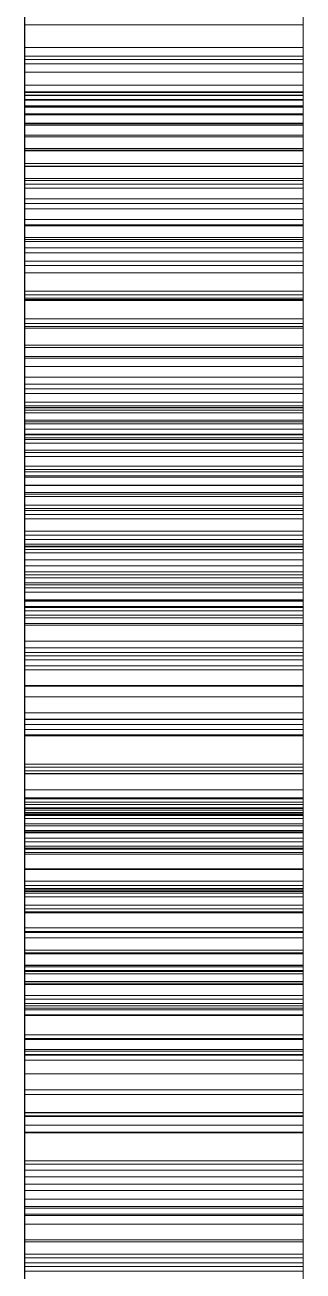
# Paper-space layout '01_三视图' of a CAD drawing. Header units: millimetres. Extents: x 8 to 451, y 8 to 289.
# Drawn here: x 157.5 to 157.64, y 93.414 to 94.04 of the extents above; entities that cross this region are included whole.
import ezdxf

# ---------------------------------------------------------------- set-up
doc = ezdxf.new("R2010")
doc.units = ezdxf.units.MM
doc.linetypes.add('WP_HIDDEN', pattern=[2.3, 1.5, -0.8])
doc.layers.add('HIDDEN', color=7, linetype='WP_HIDDEN', lineweight=13)
doc.layers.add('VISIBLE', color=7, linetype='CONTINUOUS', lineweight=25)

psp = doc.layouts.new('01_三视图')

# ---------------------------------------------------------------- linework, layer by layer
at = {"layer": 'HIDDEN'}
for points in [[(157.5, 93.42949), (157.5, 94.22107)], [(157.64, 94.22107), (157.64, 93.42949)], [(157.5, 94.20771), (157.5, 93.41612)], [(157.64, 93.41612), (157.64, 94.20771)], [(157.5, 94.02433), (157.5, 94.07425)], [(157.64, 94.07425), (157.64, 94.02433)], [(157.5, 94.04648), (157.5, 94.0287)], [(157.64, 94.0287), (157.64, 94.04648)], [(157.5, 94.0432), (157.5, 94.02044)], [(157.5, 94.01629), (157.5, 94.04003)], [(157.5, 94.04003), (157.64, 94.04003)], [(157.64, 94.02044), (157.64, 94.0432)], [(157.64, 94.04003), (157.64, 94.01629)], [(157.5, 94.0287), (157.5, 94.00969)], [(157.5, 94.0287), (157.64, 94.0287)], [(157.64, 94.00969), (157.64, 94.0287)], [(157.5, 93.97699), (157.5, 94.02433)], [(157.5, 94.02433), (157.64, 94.02433)], [(157.5, 93.45419), (157.5, 94.0227)], [(157.5, 94.0227), (157.64, 94.0227)], [(157.64, 94.02433), (157.64, 93.97699)], [(157.64, 94.0227), (157.64, 93.45419)], [(157.5, 94.02044), (157.5, 93.99865)], [(157.5, 94.02044), (157.64, 94.02044)], [(157.5, 93.99058), (157.5, 94.01629)], [(157.5, 94.01629), (157.64, 94.01629)], [(157.64, 93.99865), (157.64, 94.02044)], [(157.64, 94.01629), (157.64, 93.99058)], [(157.5, 94.00969), (157.5, 93.98971)], [(157.5, 94.00969), (157.64, 94.00969)], [(157.64, 93.98971), (157.64, 94.00969)], [(157.5, 94.00648), (157.5, 94.00604)], [(157.5, 94.00648), (157.64, 94.00648)], [(157.5, 94.00602), (157.5, 94.00648)], [(157.5, 94.00604), (157.5, 94.0047)], [(157.5, 94.00604), (157.64, 94.00604)], [(157.5, 94.00602), (157.64, 94.00602)], [(157.5, 94.00463), (157.5, 94.00602)], [(157.5, 94.0047), (157.5, 94.00247)], [(157.5, 94.0047), (157.64, 94.0047)], [(157.5, 94.00463), (157.64, 94.00463)], [(157.5, 94.0023), (157.5, 94.00463)], [(157.5, 94.00247), (157.5, 93.99935)], [(157.5, 94.00247), (157.64, 94.00247)], [(157.5, 94.0023), (157.64, 94.0023)], [(157.5, 93.99905), (157.5, 94.0023)], [(157.64, 94.00604), (157.64, 94.00648)], [(157.64, 94.00648), (157.64, 94.00602)], [(157.64, 94.0047), (157.64, 94.00604)], [(157.64, 94.00602), (157.64, 94.00463)], [(157.64, 94.00247), (157.64, 94.0047)], [(157.64, 94.00463), (157.64, 94.0023)], [(157.64, 93.99935), (157.64, 94.00247)], [(157.64, 94.0023), (157.64, 93.99905)], [(157.5, 93.99935), (157.5, 93.99534)], [(157.5, 93.99935), (157.64, 93.99935)], [(157.5, 93.99905), (157.64, 93.99905)], [(157.5, 93.99487), (157.5, 93.99905)], [(157.5, 93.99865), (157.5, 93.97783)], [(157.5, 93.99865), (157.64, 93.99865)], [(157.64, 93.99534), (157.64, 93.99935)], [(157.64, 93.99905), (157.64, 93.99487)], [(157.64, 93.97783), (157.64, 93.99865)], [(157.5, 93.99534), (157.5, 93.99044)], [(157.5, 93.99534), (157.64, 93.99534)], [(157.5, 93.99487), (157.64, 93.99487)], [(157.5, 93.98976), (157.5, 93.99487)], [(157.5, 93.96289), (157.5, 93.99058)], [(157.5, 93.99058), (157.64, 93.99058)], [(157.5, 93.99044), (157.5, 93.98464)], [(157.5, 93.99044), (157.64, 93.99044)], [(157.5, 93.98976), (157.64, 93.98976)], [(157.5, 93.98372), (157.5, 93.98976)], [(157.5, 93.98971), (157.5, 93.96902)], [(157.5, 93.98971), (157.64, 93.98971)], [(157.64, 93.99044), (157.64, 93.99534)], [(157.64, 93.99487), (157.64, 93.98976)], [(157.64, 93.99058), (157.64, 93.96289)], [(157.64, 93.98464), (157.64, 93.99044)], [(157.64, 93.98976), (157.64, 93.98372)], [(157.64, 93.96902), (157.64, 93.98971)], [(157.5, 93.98464), (157.5, 93.97796)], [(157.5, 93.98464), (157.64, 93.98464)], [(157.5, 93.98372), (157.64, 93.98372)], [(157.5, 93.97675), (157.5, 93.98372)], [(157.64, 93.97796), (157.64, 93.98464)], [(157.64, 93.98372), (157.64, 93.97675)], [(157.5, 93.97796), (157.5, 93.97038)], [(157.5, 93.97796), (157.64, 93.97796)], [(157.5, 93.97783), (157.5, 93.95799)], [(157.5, 93.97783), (157.64, 93.97783)], [(157.64, 93.97038), (157.64, 93.97796)], [(157.64, 93.95799), (157.64, 93.97783)], [(157.5, 93.93223), (157.5, 93.97699)], [(157.5, 93.97699), (157.64, 93.97699)], [(157.5, 93.97675), (157.64, 93.97675)], [(157.5, 93.96886), (157.5, 93.97675)], [(157.64, 93.97699), (157.64, 93.93223)], [(157.64, 93.97675), (157.64, 93.96886)], [(157.5, 93.97038), (157.5, 93.96191)], [(157.5, 93.97038), (157.64, 93.97038)], [(157.5, 93.96902), (157.5, 93.94762)], [(157.5, 93.96902), (157.64, 93.96902)], [(157.5, 93.96886), (157.64, 93.96886)], [(157.5, 93.96003), (157.5, 93.96886)], [(157.64, 93.96191), (157.64, 93.97038)], [(157.64, 93.94762), (157.64, 93.96902)], [(157.64, 93.96886), (157.64, 93.96003)], [(157.5, 93.93322), (157.5, 93.96289)], [(157.5, 93.96289), (157.64, 93.96289)], [(157.5, 93.96191), (157.5, 93.95255)], [(157.5, 93.96191), (157.64, 93.96191)], [(157.5, 93.96003), (157.64, 93.96003)], [(157.5, 93.95027), (157.5, 93.96003)], [(157.64, 93.96289), (157.64, 93.93322)], [(157.64, 93.95255), (157.64, 93.96191)], [(157.64, 93.96003), (157.64, 93.95027)], [(157.5, 93.95799), (157.5, 93.93913)], [(157.5, 93.95799), (157.64, 93.95799)], [(157.5, 93.95255), (157.5, 93.94229)], [(157.5, 93.95255), (157.64, 93.95255)], [(157.64, 93.93913), (157.64, 93.95799)], [(157.64, 93.94229), (157.64, 93.95255)], [(157.5, 93.95027), (157.64, 93.95027)], [(157.5, 93.93959), (157.5, 93.95027)], [(157.5, 93.94762), (157.5, 93.9255)], [(157.5, 93.94762), (157.64, 93.94762)], [(157.64, 93.95027), (157.64, 93.93959)], [(157.64, 93.9255), (157.64, 93.94762)], [(157.5, 93.94229), (157.5, 93.93115)], [(157.5, 93.94229), (157.64, 93.94229)], [(157.5, 93.93959), (157.64, 93.93959)], [(157.5, 93.92798), (157.5, 93.93959)], [(157.64, 93.93115), (157.64, 93.94229)], [(157.64, 93.93959), (157.64, 93.92798)], [(157.5, 93.93913), (157.5, 93.92124)], [(157.5, 93.93913), (157.64, 93.93913)], [(157.5, 93.90158), (157.5, 93.93322)], [(157.5, 93.93322), (157.64, 93.93322)], [(157.64, 93.92124), (157.64, 93.93913)], [(157.64, 93.93322), (157.64, 93.90158)], [(157.5, 93.89006), (157.5, 93.93223)], [(157.5, 93.93223), (157.64, 93.93223)], [(157.5, 93.93115), (157.5, 93.91911)], [(157.5, 93.93115), (157.64, 93.93115)], [(157.5, 93.92798), (157.64, 93.92798)], [(157.5, 93.91543), (157.5, 93.92798)], [(157.64, 93.93223), (157.64, 93.89006)], [(157.64, 93.91911), (157.64, 93.93115)], [(157.64, 93.92798), (157.64, 93.91543)], [(157.5, 93.9255), (157.5, 93.90267)], [(157.5, 93.9255), (157.64, 93.9255)], [(157.5, 93.92124), (157.5, 93.90433)], [(157.5, 93.92124), (157.64, 93.92124)], [(157.64, 93.90267), (157.64, 93.9255)], [(157.64, 93.90433), (157.64, 93.92124)], [(157.5, 93.91911), (157.5, 93.90619)], [(157.5, 93.91911), (157.64, 93.91911)], [(157.5, 93.91543), (157.64, 93.91543)], [(157.5, 93.90196), (157.5, 93.91543)], [(157.64, 93.90619), (157.64, 93.91911)], [(157.64, 93.91543), (157.64, 93.90196)], [(157.5, 93.90619), (157.5, 93.89237)], [(157.5, 93.90619), (157.64, 93.90619)], [(157.5, 93.90433), (157.5, 93.88839)], [(157.5, 93.90433), (157.64, 93.90433)], [(157.5, 93.90267), (157.5, 93.87913)], [(157.5, 93.90267), (157.64, 93.90267)], [(157.5, 93.90196), (157.64, 93.90196)], [(157.5, 93.88756), (157.5, 93.90196)], [(157.64, 93.89237), (157.64, 93.90619)], [(157.64, 93.88839), (157.64, 93.90433)], [(157.64, 93.87913), (157.64, 93.90267)], [(157.64, 93.90196), (157.64, 93.88756)], [(157.5, 93.86839), (157.5, 93.90158)], [(157.5, 93.90158), (157.64, 93.90158)], [(157.64, 93.90158), (157.64, 93.86839)], [(157.5, 93.89237), (157.64, 93.89237)], [(157.5, 93.89237), (157.5, 93.87787)], [(157.5, 93.85048), (157.5, 93.89006)], [(157.5, 93.89006), (157.64, 93.89006)], [(157.64, 93.87787), (157.64, 93.89237)], [(157.64, 93.89006), (157.64, 93.85048)], [(157.5, 93.88839), (157.5, 93.87343)], [(157.5, 93.88839), (157.64, 93.88839)], [(157.5, 93.88756), (157.64, 93.88756)], [(157.5, 93.87252), (157.5, 93.88756)], [(157.64, 93.87343), (157.64, 93.88839)], [(157.64, 93.88756), (157.64, 93.87252)], [(157.5, 93.87913), (157.5, 93.85487)], [(157.5, 93.87913), (157.64, 93.87913)], [(157.5, 93.87787), (157.5, 93.86293)], [(157.5, 93.87787), (157.64, 93.87787)], [(157.64, 93.85487), (157.64, 93.87913)], [(157.64, 93.86293), (157.64, 93.87787)], [(157.5, 93.87343), (157.5, 93.85944)], [(157.5, 93.87343), (157.64, 93.87343)], [(157.5, 93.87252), (157.64, 93.87252)], [(157.5, 93.85711), (157.5, 93.87252)], [(157.64, 93.85944), (157.64, 93.87343)], [(157.64, 93.87252), (157.64, 93.85711)], [(157.5, 93.83411), (157.5, 93.86839)], [(157.5, 93.86839), (157.64, 93.86839)], [(157.64, 93.86839), (157.64, 93.83411)], [(157.5, 93.86293), (157.5, 93.84753)], [(157.5, 93.86293), (157.64, 93.86293)], [(157.5, 93.85944), (157.5, 93.84643)], [(157.5, 93.85944), (157.64, 93.85944)], [(157.64, 93.84753), (157.64, 93.86293)], [(157.64, 93.84643), (157.64, 93.85944)], [(157.5, 93.85711), (157.64, 93.85711)], [(157.5, 93.84135), (157.5, 93.85711)], [(157.5, 93.85487), (157.5, 93.8299)], [(157.5, 93.85487), (157.64, 93.85487)], [(157.64, 93.85711), (157.64, 93.84135)], [(157.64, 93.8299), (157.64, 93.85487)], [(157.5, 93.83166), (157.5, 93.85048)], [(157.5, 93.85048), (157.64, 93.85048)], [(157.5, 93.84861), (157.5, 93.65167)], [(157.5, 93.84772), (157.5, 93.84861)], [(157.5, 93.84861), (157.64, 93.84861)], [(157.5, 93.84506), (157.5, 93.84772)], [(157.5, 93.84772), (157.64, 93.84772)], [(157.5, 93.84753), (157.5, 93.83168)], [(157.5, 93.84753), (157.64, 93.84753)], [(157.5, 93.84643), (157.5, 93.8344)], [(157.5, 93.84643), (157.64, 93.84643)], [(157.64, 93.85048), (157.64, 93.83166)], [(157.64, 93.84861), (157.64, 93.84772)], [(157.64, 93.65167), (157.64, 93.84861)], [(157.64, 93.84772), (157.64, 93.84506)], [(157.64, 93.83168), (157.64, 93.84753)], [(157.64, 93.8344), (157.64, 93.84643)], [(157.5, 93.84061), (157.5, 93.84506)], [(157.5, 93.84506), (157.64, 93.84506)], [(157.5, 93.84135), (157.64, 93.84135)], [(157.5, 93.82522), (157.5, 93.84135)], [(157.5, 93.8344), (157.5, 93.84061)], [(157.5, 93.84061), (157.64, 93.84061)], [(157.5, 93.84049), (157.5, 93.64355)], [(157.5, 93.8396), (157.5, 93.84049)], [(157.5, 93.84049), (157.64, 93.84049)], [(157.5, 93.83693), (157.5, 93.8396)], [(157.5, 93.8396), (157.64, 93.8396)], [(157.64, 93.84506), (157.64, 93.84061)], [(157.64, 93.84135), (157.64, 93.82522)], [(157.64, 93.84061), (157.64, 93.8344)], [(157.64, 93.84049), (157.64, 93.8396)], [(157.64, 93.64355), (157.64, 93.84049)], [(157.64, 93.8396), (157.64, 93.83693)], [(157.5, 93.83249), (157.5, 93.83693)], [(157.5, 93.83693), (157.64, 93.83693)], [(157.5, 93.8344), (157.5, 93.82321)], [(157.5, 93.8264), (157.5, 93.8344)], [(157.5, 93.8344), (157.64, 93.8344)], [(157.5, 93.79872), (157.5, 93.83411)], [(157.5, 93.83411), (157.64, 93.83411)], [(157.64, 93.83693), (157.64, 93.83249)], [(157.64, 93.82321), (157.64, 93.8344)], [(157.64, 93.8344), (157.64, 93.8264)], [(157.64, 93.83411), (157.64, 93.79872)], [(157.5, 93.82628), (157.5, 93.83249)], [(157.5, 93.83249), (157.64, 93.83249)], [(157.5, 93.83168), (157.5, 93.81537)], [(157.5, 93.83168), (157.64, 93.83168)], [(157.5, 93.81348), (157.5, 93.83166)], [(157.5, 93.83166), (157.64, 93.83166)], [(157.5, 93.8299), (157.5, 93.80422)], [(157.5, 93.8299), (157.64, 93.8299)], [(157.64, 93.83249), (157.64, 93.82628)], [(157.64, 93.81537), (157.64, 93.83168)], [(157.64, 93.83166), (157.64, 93.81348)], [(157.64, 93.80422), (157.64, 93.8299)], [(157.5, 93.81663), (157.5, 93.8264)], [(157.5, 93.8264), (157.64, 93.8264)], [(157.5, 93.81828), (157.5, 93.82628)], [(157.5, 93.82628), (157.64, 93.82628)], [(157.5, 93.82522), (157.64, 93.82522)], [(157.5, 93.80874), (157.5, 93.82522)], [(157.5, 93.82321), (157.5, 93.81275)], [(157.5, 93.82321), (157.64, 93.82321)], [(157.64, 93.8264), (157.64, 93.81663)], [(157.64, 93.82628), (157.64, 93.81828)], [(157.64, 93.82522), (157.64, 93.80874)], [(157.64, 93.81275), (157.64, 93.82321)], [(157.5, 93.80851), (157.5, 93.81828)], [(157.5, 93.81828), (157.64, 93.81828)], [(157.5, 93.80508), (157.5, 93.81663)], [(157.5, 93.81663), (157.64, 93.81663)], [(157.5, 93.81537), (157.5, 93.79861)], [(157.5, 93.81537), (157.64, 93.81537)], [(157.64, 93.81828), (157.64, 93.80851)], [(157.64, 93.81663), (157.64, 93.80508)], [(157.64, 93.79861), (157.64, 93.81537)], [(157.5, 93.79595), (157.5, 93.81348)], [(157.5, 93.81348), (157.64, 93.81348)], [(157.5, 93.81275), (157.5, 93.803)], [(157.5, 93.81275), (157.64, 93.81275)], [(157.5, 93.80874), (157.64, 93.80874)], [(157.5, 93.79189), (157.5, 93.80874)], [(157.5, 93.79696), (157.5, 93.80851)], [(157.5, 93.80851), (157.64, 93.80851)], [(157.64, 93.81348), (157.64, 93.79595)], [(157.64, 93.803), (157.64, 93.81275)], [(157.64, 93.80874), (157.64, 93.79189)], [(157.64, 93.80851), (157.64, 93.79696)], [(157.5, 93.79176), (157.5, 93.80508)], [(157.5, 93.80508), (157.64, 93.80508)], [(157.5, 93.80422), (157.5, 93.77782)], [(157.5, 93.80422), (157.64, 93.80422)], [(157.5, 93.803), (157.5, 93.79398)], [(157.5, 93.803), (157.64, 93.803)], [(157.64, 93.80508), (157.64, 93.79176)], [(157.64, 93.77782), (157.64, 93.80422)], [(157.64, 93.79398), (157.64, 93.803)], [(157.5, 93.76223), (157.5, 93.79872)], [(157.5, 93.79872), (157.64, 93.79872)], [(157.5, 93.79861), (157.5, 93.7814)], [(157.5, 93.79861), (157.64, 93.79861)], [(157.5, 93.78364), (157.5, 93.79696)], [(157.5, 93.79696), (157.64, 93.79696)], [(157.5, 93.77907), (157.5, 93.79595)], [(157.5, 93.79595), (157.64, 93.79595)], [(157.64, 93.79872), (157.64, 93.76223)], [(157.64, 93.7814), (157.64, 93.79861)], [(157.64, 93.79696), (157.64, 93.78364)], [(157.64, 93.79595), (157.64, 93.77907)], [(157.5, 93.79398), (157.5, 93.78568)], [(157.5, 93.79398), (157.64, 93.79398)], [(157.5, 93.79189), (157.64, 93.79189)], [(157.5, 93.77469), (157.5, 93.79189)], [(157.5, 93.77636), (157.5, 93.79176)], [(157.5, 93.79176), (157.64, 93.79176)], [(157.64, 93.78568), (157.64, 93.79398)], [(157.64, 93.79189), (157.64, 93.77469)], [(157.64, 93.79176), (157.64, 93.77636)], [(157.5, 93.78568), (157.5, 93.7781)], [(157.5, 93.78568), (157.64, 93.78568)], [(157.5, 93.76824), (157.5, 93.78364)], [(157.5, 93.78364), (157.64, 93.78364)], [(157.64, 93.7781), (157.64, 93.78568)], [(157.64, 93.78364), (157.64, 93.76824)], [(157.5, 93.7814), (157.5, 93.76373)], [(157.5, 93.7814), (157.64, 93.7814)], [(157.5, 93.74723), (157.5, 93.77907)], [(157.5, 93.77907), (157.64, 93.77907)], [(157.5, 93.7781), (157.5, 93.77125)], [(157.5, 93.7781), (157.64, 93.7781)], [(157.5, 93.77782), (157.5, 93.75071)], [(157.5, 93.77782), (157.64, 93.77782)], [(157.64, 93.76373), (157.64, 93.7814)], [(157.64, 93.77907), (157.64, 93.74723)], [(157.64, 93.77125), (157.64, 93.7781)], [(157.64, 93.75071), (157.64, 93.77782)], [(157.5, 93.75858), (157.5, 93.77636)], [(157.5, 93.77636), (157.64, 93.77636)], [(157.5, 93.77469), (157.64, 93.77469)], [(157.5, 93.75713), (157.5, 93.77469)], [(157.5, 93.77125), (157.5, 93.76511)], [(157.5, 93.77125), (157.64, 93.77125)], [(157.64, 93.77636), (157.64, 93.75858)], [(157.64, 93.77469), (157.64, 93.75713)], [(157.64, 93.76511), (157.64, 93.77125)], [(157.5, 93.75046), (157.5, 93.76824)], [(157.5, 93.76824), (157.64, 93.76824)], [(157.5, 93.76511), (157.5, 93.7597)], [(157.5, 93.76511), (157.64, 93.76511)], [(157.64, 93.76824), (157.64, 93.75046)], [(157.64, 93.7597), (157.64, 93.76511)], [(157.5, 93.76373), (157.5, 93.74561)], [(157.5, 93.76373), (157.64, 93.76373)], [(157.5, 93.72464), (157.5, 93.76223)], [(157.5, 93.76223), (157.64, 93.76223)], [(157.5, 93.7597), (157.5, 93.75501)], [(157.5, 93.7597), (157.64, 93.7597)], [(157.5, 93.73842), (157.5, 93.75858)], [(157.5, 93.75858), (157.64, 93.75858)], [(157.64, 93.74561), (157.64, 93.76373)], [(157.64, 93.76223), (157.64, 93.72464)], [(157.64, 93.75501), (157.64, 93.7597)], [(157.64, 93.75858), (157.64, 93.73842)], [(157.5, 93.75713), (157.64, 93.75713)], [(157.5, 93.7392), (157.5, 93.75713)], [(157.5, 93.75501), (157.5, 93.75104)], [(157.5, 93.75501), (157.64, 93.75501)], [(157.64, 93.75713), (157.64, 93.7392)], [(157.64, 93.75104), (157.64, 93.75501)], [(157.5, 93.75104), (157.5, 93.74779)], [(157.5, 93.75104), (157.64, 93.75104)], [(157.5, 93.75071), (157.5, 93.72289)], [(157.5, 93.75071), (157.64, 93.75071)], [(157.5, 93.7303), (157.5, 93.75046)], [(157.5, 93.75046), (157.64, 93.75046)], [(157.5, 93.74779), (157.5, 93.74346)], [(157.5, 93.74779), (157.64, 93.74779)], [(157.5, 93.71794), (157.5, 93.74723)], [(157.5, 93.74723), (157.64, 93.74723)], [(157.5, 93.74561), (157.5, 93.72704)], [(157.5, 93.74561), (157.64, 93.74561)], [(157.64, 93.74779), (157.64, 93.75104)], [(157.64, 93.72289), (157.64, 93.75071)], [(157.64, 93.75046), (157.64, 93.7303)], [(157.64, 93.74346), (157.64, 93.74779)], [(157.64, 93.74723), (157.64, 93.71794)], [(157.64, 93.72704), (157.64, 93.74561)], [(157.5, 93.74346), (157.5, 93.74202)], [(157.5, 93.74346), (157.64, 93.74346)], [(157.5, 93.74202), (157.5, 93.54508)], [(157.5, 93.74202), (157.64, 93.74202)], [(157.5, 93.7392), (157.64, 93.7392)], [(157.5, 93.72092), (157.5, 93.7392)], [(157.64, 93.74202), (157.64, 93.74346)], [(157.64, 93.54508), (157.64, 93.74202)], [(157.64, 93.7392), (157.64, 93.72092)], [(157.5, 93.71588), (157.5, 93.73842)], [(157.5, 93.73842), (157.64, 93.73842)], [(157.64, 93.73842), (157.64, 93.71588)], [(157.5, 93.70776), (157.5, 93.7303)], [(157.5, 93.7303), (157.64, 93.7303)], [(157.5, 93.72704), (157.5, 93.70801)], [(157.5, 93.72704), (157.64, 93.72704)], [(157.64, 93.7303), (157.64, 93.70776)], [(157.64, 93.70801), (157.64, 93.72704)], [(157.5, 93.68595), (157.5, 93.72464)], [(157.5, 93.72464), (157.64, 93.72464)], [(157.5, 93.72289), (157.5, 93.69435)], [(157.5, 93.72289), (157.64, 93.72289)], [(157.5, 93.72092), (157.64, 93.72092)], [(157.5, 93.70228), (157.5, 93.72092)], [(157.64, 93.72464), (157.64, 93.68595)], [(157.64, 93.69435), (157.64, 93.72289)], [(157.64, 93.72092), (157.64, 93.70228)], [(157.5, 93.6912), (157.5, 93.71794)], [(157.5, 93.71794), (157.64, 93.71794)], [(157.5, 93.69096), (157.5, 93.71588)], [(157.5, 93.71588), (157.64, 93.71588)], [(157.64, 93.71794), (157.64, 93.6912)], [(157.64, 93.71588), (157.64, 93.69096)], [(157.5, 93.70801), (157.5, 93.68853)], [(157.5, 93.70801), (157.64, 93.70801)], [(157.64, 93.68853), (157.64, 93.70801)], [(157.5, 93.68284), (157.5, 93.70776)], [(157.5, 93.70776), (157.64, 93.70776)], [(157.5, 93.70228), (157.64, 93.70228)], [(157.5, 93.68327), (157.5, 93.70228)], [(157.64, 93.70776), (157.64, 93.68284)], [(157.64, 93.70228), (157.64, 93.68327)], [(157.5, 93.69435), (157.5, 93.6651)], [(157.5, 93.69435), (157.64, 93.69435)], [(157.5, 93.66702), (157.5, 93.6912)], [(157.5, 93.6912), (157.64, 93.6912)], [(157.5, 93.66366), (157.5, 93.69096)], [(157.5, 93.69096), (157.64, 93.69096)], [(157.64, 93.6651), (157.64, 93.69435)], [(157.64, 93.6912), (157.64, 93.66702)], [(157.64, 93.69096), (157.64, 93.66366)], [(157.5, 93.68853), (157.5, 93.66859)], [(157.5, 93.68853), (157.64, 93.68853)], [(157.5, 93.64616), (157.5, 93.68595)], [(157.5, 93.68595), (157.64, 93.68595)], [(157.5, 93.68327), (157.64, 93.68327)], [(157.5, 93.66391), (157.5, 93.68327)], [(157.5, 93.65554), (157.5, 93.68284)], [(157.5, 93.68284), (157.64, 93.68284)], [(157.64, 93.66859), (157.64, 93.68853)], [(157.64, 93.68595), (157.64, 93.64616)], [(157.64, 93.68327), (157.64, 93.66391)], [(157.64, 93.68284), (157.64, 93.65554)], [(157.5, 93.66859), (157.5, 93.64821)], [(157.5, 93.66859), (157.64, 93.66859)], [(157.5, 93.64539), (157.5, 93.66702)], [(157.5, 93.66702), (157.64, 93.66702)], [(157.5, 93.6651), (157.5, 93.63514)], [(157.5, 93.6651), (157.64, 93.6651)], [(157.64, 93.64821), (157.64, 93.66859)], [(157.64, 93.66702), (157.64, 93.64539)], [(157.64, 93.63514), (157.64, 93.6651)], [(157.5, 93.66391), (157.64, 93.66391)], [(157.5, 93.64419), (157.5, 93.66391)], [(157.5, 93.63398), (157.5, 93.66366)], [(157.5, 93.66366), (157.64, 93.66366)], [(157.64, 93.66391), (157.64, 93.64419)], [(157.64, 93.66366), (157.64, 93.63398)], [(157.5, 93.62586), (157.5, 93.65554)], [(157.5, 93.65554), (157.64, 93.65554)], [(157.5, 93.65167), (157.5, 93.6511)], [(157.5, 93.65167), (157.64, 93.65167)], [(157.64, 93.65554), (157.64, 93.62586)], [(157.64, 93.6511), (157.64, 93.65167)], [(157.5, 93.6511), (157.5, 93.64942)], [(157.5, 93.6511), (157.64, 93.6511)], [(157.5, 93.64942), (157.5, 93.6466)], [(157.5, 93.64942), (157.64, 93.64942)], [(157.5, 93.64821), (157.5, 93.62736)], [(157.5, 93.64821), (157.64, 93.64821)], [(157.5, 93.6466), (157.5, 93.64266)], [(157.5, 93.6466), (157.64, 93.6466)], [(157.5, 93.60527), (157.5, 93.64616)], [(157.5, 93.64616), (157.64, 93.64616)], [(157.5, 93.62632), (157.5, 93.64539)], [(157.5, 93.64539), (157.64, 93.64539)], [(157.64, 93.64942), (157.64, 93.6511)], [(157.64, 93.6466), (157.64, 93.64942)], [(157.64, 93.62736), (157.64, 93.64821)], [(157.64, 93.64266), (157.64, 93.6466)], [(157.64, 93.64616), (157.64, 93.60527)], [(157.64, 93.64539), (157.64, 93.62632)], [(157.5, 93.64419), (157.64, 93.64419)], [(157.5, 93.62411), (157.5, 93.64419)], [(157.5, 93.64355), (157.5, 93.64298)], [(157.5, 93.64355), (157.64, 93.64355)], [(157.5, 93.64298), (157.5, 93.64129)], [(157.5, 93.64298), (157.64, 93.64298)], [(157.5, 93.64266), (157.5, 93.63759)], [(157.5, 93.64266), (157.64, 93.64266)], [(157.5, 93.64129), (157.5, 93.63848)], [(157.5, 93.64129), (157.64, 93.64129)], [(157.64, 93.64419), (157.64, 93.62411)], [(157.64, 93.64298), (157.64, 93.64355)], [(157.64, 93.64129), (157.64, 93.64298)], [(157.64, 93.63759), (157.64, 93.64266)], [(157.64, 93.63848), (157.64, 93.64129)], [(157.5, 93.63848), (157.5, 93.63454)], [(157.5, 93.63848), (157.64, 93.63848)], [(157.5, 93.63759), (157.5, 93.6314)], [(157.5, 93.63759), (157.64, 93.63759)], [(157.5, 93.63514), (157.5, 93.60447)], [(157.5, 93.63514), (157.64, 93.63514)], [(157.5, 93.63454), (157.5, 93.62947)], [(157.5, 93.63454), (157.64, 93.63454)], [(157.5, 93.60192), (157.5, 93.63398)], [(157.5, 93.63398), (157.64, 93.63398)], [(157.64, 93.63454), (157.64, 93.63848)], [(157.64, 93.6314), (157.64, 93.63759)], [(157.64, 93.60447), (157.64, 93.63514)], [(157.64, 93.62947), (157.64, 93.63454)], [(157.64, 93.63398), (157.64, 93.60192)], [(157.5, 93.6314), (157.5, 93.62408)], [(157.5, 93.6314), (157.64, 93.6314)], [(157.5, 93.62947), (157.5, 93.62327)], [(157.5, 93.62947), (157.64, 93.62947)], [(157.5, 93.62736), (157.5, 93.60607)], [(157.5, 93.62736), (157.64, 93.62736)], [(157.64, 93.62408), (157.64, 93.6314)], [(157.64, 93.62327), (157.64, 93.62947)], [(157.64, 93.60607), (157.64, 93.62736)], [(157.5, 93.6098), (157.5, 93.62632)], [(157.5, 93.62632), (157.64, 93.62632)], [(157.5, 93.5938), (157.5, 93.62586)], [(157.5, 93.62586), (157.64, 93.62586)], [(157.5, 93.62411), (157.64, 93.62411)], [(157.5, 93.60367), (157.5, 93.62411)], [(157.5, 93.62408), (157.5, 93.61563)], [(157.5, 93.62408), (157.64, 93.62408)], [(157.5, 93.62327), (157.5, 93.61595)], [(157.5, 93.62327), (157.64, 93.62327)], [(157.64, 93.62632), (157.64, 93.6098)], [(157.64, 93.62586), (157.64, 93.5938)], [(157.64, 93.62411), (157.64, 93.60367)], [(157.64, 93.61563), (157.64, 93.62408)], [(157.64, 93.61595), (157.64, 93.62327)], [(157.5, 93.61595), (157.5, 93.60751)], [(157.5, 93.61595), (157.64, 93.61595)], [(157.5, 93.61563), (157.5, 93.60581)], [(157.5, 93.61563), (157.64, 93.61563)], [(157.64, 93.60751), (157.64, 93.61595)], [(157.64, 93.60581), (157.64, 93.61563)], [(157.5, 93.59583), (157.5, 93.6098)], [(157.5, 93.6098), (157.64, 93.6098)], [(157.64, 93.6098), (157.64, 93.59583)], [(157.5, 93.60751), (157.5, 93.59769)], [(157.5, 93.60751), (157.64, 93.60751)], [(157.5, 93.60607), (157.5, 93.58439)], [(157.5, 93.60607), (157.64, 93.60607)], [(157.5, 93.60581), (157.5, 93.59437)], [(157.5, 93.60581), (157.64, 93.60581)], [(157.5, 93.56735), (157.5, 93.60527)], [(157.5, 93.60527), (157.64, 93.60527)], [(157.5, 93.60447), (157.5, 93.56433)], [(157.5, 93.60447), (157.64, 93.60447)], [(157.5, 93.60367), (157.64, 93.60367)], [(157.5, 93.57499), (157.5, 93.60367)], [(157.5, 93.56749), (157.5, 93.60192)], [(157.5, 93.60192), (157.64, 93.60192)], [(157.64, 93.59769), (157.64, 93.60751)], [(157.64, 93.58439), (157.64, 93.60607)], [(157.64, 93.59437), (157.64, 93.60581)], [(157.64, 93.60527), (157.64, 93.56735)], [(157.64, 93.56433), (157.64, 93.60447)], [(157.64, 93.60367), (157.64, 93.57499)], [(157.64, 93.60192), (157.64, 93.56749)], [(157.5, 93.59769), (157.5, 93.58625)], [(157.5, 93.59769), (157.64, 93.59769)], [(157.5, 93.58394), (157.5, 93.59583)], [(157.5, 93.59583), (157.64, 93.59583)], [(157.64, 93.58625), (157.64, 93.59769)], [(157.64, 93.59583), (157.64, 93.58394)], [(157.5, 93.59437), (157.5, 93.58132)], [(157.5, 93.59437), (157.64, 93.59437)], [(157.5, 93.55937), (157.5, 93.5938)], [(157.5, 93.5938), (157.64, 93.5938)], [(157.64, 93.58132), (157.64, 93.59437)], [(157.64, 93.5938), (157.64, 93.55937)], [(157.5, 93.58625), (157.5, 93.5732)], [(157.5, 93.58625), (157.64, 93.58625)], [(157.5, 93.58439), (157.5, 93.56319)], [(157.5, 93.58439), (157.64, 93.58439)], [(157.5, 93.57363), (157.5, 93.58394)], [(157.5, 93.58394), (157.64, 93.58394)], [(157.64, 93.5732), (157.64, 93.58625)], [(157.64, 93.56319), (157.64, 93.58439)], [(157.64, 93.58394), (157.64, 93.57363)], [(157.5, 93.58132), (157.5, 93.56665)], [(157.5, 93.58132), (157.64, 93.58132)], [(157.64, 93.56665), (157.64, 93.58132)], [(157.5, 93.57499), (157.64, 93.57499)], [(157.5, 93.54703), (157.5, 93.57499)], [(157.5, 93.5649), (157.5, 93.57363)], [(157.5, 93.57363), (157.64, 93.57363)], [(157.5, 93.5732), (157.5, 93.55853)], [(157.5, 93.5732), (157.64, 93.5732)], [(157.64, 93.57499), (157.64, 93.54703)], [(157.64, 93.57363), (157.64, 93.5649)], [(157.64, 93.55853), (157.64, 93.5732)], [(157.5, 93.53067), (157.5, 93.56749)], [(157.5, 93.56749), (157.64, 93.56749)], [(157.5, 93.53009), (157.5, 93.56735)], [(157.5, 93.56735), (157.64, 93.56735)], [(157.5, 93.56665), (157.5, 93.55036)], [(157.5, 93.56665), (157.64, 93.56665)], [(157.5, 93.55777), (157.5, 93.5649)], [(157.5, 93.5649), (157.64, 93.5649)], [(157.5, 93.56433), (157.5, 93.52518)], [(157.5, 93.56433), (157.64, 93.56433)], [(157.64, 93.56749), (157.64, 93.53067)], [(157.64, 93.56735), (157.64, 93.53009)], [(157.64, 93.55036), (157.64, 93.56665)], [(157.64, 93.5649), (157.64, 93.55777)], [(157.64, 93.52518), (157.64, 93.56433)], [(157.5, 93.56319), (157.5, 93.54248)], [(157.5, 93.56319), (157.64, 93.56319)], [(157.5, 93.52255), (157.5, 93.55937)], [(157.5, 93.55937), (157.64, 93.55937)], [(157.5, 93.55853), (157.5, 93.54224)], [(157.5, 93.55853), (157.64, 93.55853)], [(157.5, 93.55221), (157.5, 93.55777)], [(157.5, 93.55777), (157.64, 93.55777)], [(157.64, 93.54248), (157.64, 93.56319)], [(157.64, 93.55937), (157.64, 93.52255)], [(157.64, 93.54224), (157.64, 93.55853)], [(157.64, 93.55777), (157.64, 93.55221)], [(157.5, 93.54825), (157.5, 93.55221)], [(157.5, 93.55221), (157.64, 93.55221)], [(157.64, 93.55221), (157.64, 93.54825)], [(157.5, 93.55036), (157.5, 93.53245)], [(157.5, 93.55036), (157.64, 93.55036)], [(157.5, 93.54587), (157.5, 93.54825)], [(157.5, 93.54825), (157.64, 93.54825)], [(157.5, 93.54703), (157.64, 93.54703)], [(157.5, 93.51979), (157.5, 93.54703)], [(157.5, 93.54508), (157.5, 93.54587)], [(157.5, 93.54587), (157.64, 93.54587)], [(157.5, 93.54508), (157.64, 93.54508)], [(157.64, 93.53245), (157.64, 93.55036)], [(157.64, 93.54825), (157.64, 93.54587)], [(157.64, 93.54703), (157.64, 93.51979)], [(157.64, 93.54587), (157.64, 93.54508)], [(157.5, 93.54248), (157.5, 93.52226)], [(157.5, 93.54248), (157.64, 93.54248)], [(157.5, 93.54224), (157.5, 93.52433)], [(157.5, 93.54224), (157.64, 93.54224)], [(157.64, 93.52226), (157.64, 93.54248)], [(157.64, 93.52433), (157.64, 93.54224)], [(157.5, 93.53245), (157.5, 93.51292)], [(157.5, 93.53245), (157.64, 93.53245)], [(157.64, 93.51292), (157.64, 93.53245)], [(157.5, 93.49148), (157.5, 93.53067)], [(157.5, 93.53067), (157.64, 93.53067)], [(157.5, 93.49348), (157.5, 93.53009)], [(157.5, 93.53009), (157.64, 93.53009)], [(157.64, 93.53067), (157.64, 93.49148)], [(157.64, 93.53009), (157.64, 93.49348)], [(157.5, 93.52518), (157.5, 93.48704)], [(157.5, 93.52518), (157.64, 93.52518)], [(157.5, 93.52433), (157.5, 93.5048)], [(157.5, 93.52433), (157.64, 93.52433)], [(157.5, 93.48336), (157.5, 93.52255)], [(157.5, 93.52255), (157.64, 93.52255)], [(157.5, 93.52226), (157.5, 93.50252)], [(157.5, 93.52226), (157.64, 93.52226)], [(157.64, 93.48704), (157.64, 93.52518)], [(157.64, 93.5048), (157.64, 93.52433)], [(157.64, 93.52255), (157.64, 93.48336)], [(157.64, 93.50252), (157.64, 93.52226)], [(157.5, 93.51979), (157.64, 93.51979)], [(157.5, 93.49325), (157.5, 93.51979)], [(157.64, 93.51979), (157.64, 93.49325)], [(157.5, 93.51292), (157.5, 93.49178)], [(157.5, 93.51292), (157.64, 93.51292)], [(157.64, 93.49178), (157.64, 93.51292)], [(157.5, 93.5048), (157.5, 93.48366)], [(157.5, 93.5048), (157.64, 93.5048)], [(157.5, 93.50252), (157.5, 93.48326)], [(157.5, 93.50252), (157.64, 93.50252)], [(157.64, 93.48366), (157.64, 93.5048)], [(157.64, 93.48326), (157.64, 93.50252)], [(157.5, 93.45751), (157.5, 93.49348)], [(157.5, 93.49348), (157.64, 93.49348)], [(157.5, 93.49325), (157.64, 93.49325)], [(157.5, 93.46743), (157.5, 93.49325)], [(157.5, 93.49178), (157.5, 93.46922)], [(157.5, 93.49178), (157.64, 93.49178)], [(157.5, 93.4499), (157.5, 93.49148)], [(157.5, 93.49148), (157.64, 93.49148)], [(157.64, 93.49348), (157.64, 93.45751)], [(157.64, 93.49325), (157.64, 93.46743)], [(157.64, 93.46922), (157.64, 93.49178)], [(157.64, 93.49148), (157.64, 93.4499)], [(157.5, 93.48704), (157.5, 93.44991)], [(157.5, 93.48704), (157.64, 93.48704)], [(157.5, 93.48366), (157.5, 93.46109)], [(157.5, 93.48366), (157.64, 93.48366)], [(157.5, 93.44178), (157.5, 93.48336)], [(157.5, 93.48336), (157.64, 93.48336)], [(157.5, 93.48326), (157.5, 93.46449)], [(157.5, 93.48326), (157.64, 93.48326)], [(157.64, 93.44991), (157.64, 93.48704)], [(157.64, 93.46109), (157.64, 93.48366)], [(157.64, 93.48336), (157.64, 93.44178)], [(157.64, 93.46449), (157.64, 93.48326)], [(157.5, 93.46922), (157.5, 93.44543)], [(157.5, 93.46922), (157.64, 93.46922)], [(157.5, 93.46743), (157.64, 93.46743)], [(157.5, 93.44232), (157.5, 93.46743)], [(157.5, 93.46449), (157.5, 93.4462)], [(157.5, 93.46449), (157.64, 93.46449)], [(157.64, 93.44543), (157.64, 93.46922)], [(157.64, 93.46743), (157.64, 93.44232)], [(157.64, 93.4462), (157.64, 93.46449)], [(157.5, 93.46109), (157.5, 93.43731)], [(157.5, 93.46109), (157.64, 93.46109)], [(157.5, 93.4222), (157.5, 93.45751)], [(157.5, 93.45751), (157.64, 93.45751)], [(157.64, 93.43731), (157.64, 93.46109)], [(157.64, 93.45751), (157.64, 93.4222)], [(157.5, 93.45419), (157.64, 93.45419)], [(157.5, 93.44991), (157.5, 93.41377)], [(157.5, 93.44991), (157.64, 93.44991)], [(157.5, 93.40595), (157.5, 93.4499)], [(157.5, 93.4499), (157.64, 93.4499)], [(157.5, 93.4462), (157.5, 93.4284)], [(157.5, 93.4462), (157.64, 93.4462)], [(157.5, 93.44543), (157.5, 93.42043)], [(157.5, 93.44543), (157.64, 93.44543)], [(157.64, 93.41377), (157.64, 93.44991)], [(157.64, 93.4499), (157.64, 93.40595)], [(157.64, 93.4284), (157.64, 93.4462)], [(157.64, 93.42043), (157.64, 93.44543)], [(157.5, 93.44232), (157.64, 93.44232)], [(157.5, 93.41793), (157.5, 93.44232)], [(157.5, 93.39783), (157.5, 93.44178)], [(157.5, 93.44178), (157.64, 93.44178)], [(157.64, 93.44232), (157.64, 93.41793)], [(157.64, 93.44178), (157.64, 93.39783)], [(157.5, 93.43731), (157.5, 93.4123)], [(157.5, 93.43731), (157.64, 93.43731)], [(157.64, 93.4123), (157.64, 93.43731)], [(157.5, 93.22491), (157.5, 93.42949)], [(157.5, 93.42949), (157.64, 93.42949)], [(157.5, 93.4284), (157.5, 93.41108)], [(157.5, 93.4284), (157.64, 93.4284)], [(157.64, 93.42949), (157.64, 93.22491)], [(157.64, 93.41108), (157.64, 93.4284)], [(157.5, 93.38754), (157.5, 93.4222)], [(157.5, 93.4222), (157.64, 93.4222)], [(157.5, 93.42043), (157.5, 93.3942)], [(157.5, 93.42043), (157.64, 93.42043)], [(157.64, 93.4222), (157.64, 93.38754)], [(157.64, 93.3942), (157.64, 93.42043)], [(157.5, 93.41793), (157.64, 93.41793)], [(157.5, 93.39425), (157.5, 93.41793)], [(157.5, 93.41612), (157.5, 93.22491)], [(157.5, 93.41612), (157.64, 93.41612)], [(157.5, 93.41377), (157.64, 93.41377)], [(157.64, 93.41793), (157.64, 93.39425)], [(157.64, 93.22491), (157.64, 93.41612)]]:
    psp.add_lwpolyline(points, dxfattribs=at)
at = {"layer": 'VISIBLE'}
psp.add_lwpolyline([(157.5, 74.5), (157.5, 109.5)], dxfattribs=at)

doc.saveas('drawing.dxf')
